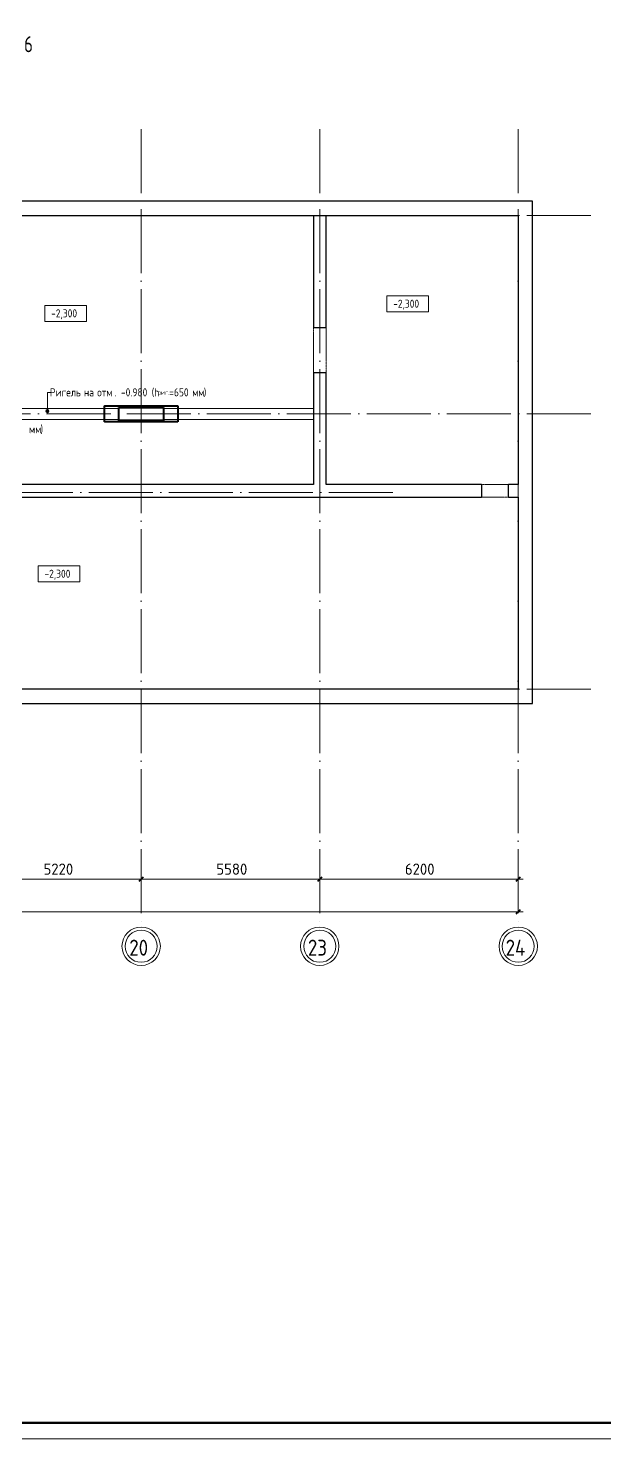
# Model space of a CAD drawing. Header units: millimetres. Extents: x -695119 to 412940, y -249585 to 622758.
# Drawn here: x -111042 to -93029, y 37769 to 81840 of the extents above; entities that cross this region are included whole.
import ezdxf
from ezdxf import colors
from ezdxf.entities.mleader import LeaderData, LeaderLine
from ezdxf.math import Vec2, Vec3

# ---------------------------------------------------------------- set-up
doc = ezdxf.new("R2010")
doc.units = ezdxf.units.MM
for name, pattern in [('ADSK_Линия сетки', [25, 20, -2.5, 0, -2.5]), ('ADSK_Сверху', [450, 300, -150]), ('Сверху', [3.96875, 2.38125, -1.5875])]:
    doc.linetypes.add(name, pattern=pattern)
for name, color, linetype, lineweight in [('Аннотация', 252, 'Continuous', 18), ('Линии', 7, 'Continuous', 9), ('Несущие колонны', 252, 'Continuous', 18), ('Оси', 252, 'Continuous', 9), ('Отметки', 252, 'Continuous', 9), ('ОФ_рамка', 8, 'Continuous', 60), ('Перекрытие', 252, 'Continuous', 18), ('Размеры', 7, 'Continuous', 9), ('Стены наружные', 252, 'Continuous', 18)]:
    doc.layers.add(name, color=color, linetype=linetype, lineweight=lineweight)
doc.layers.add('Узлы', color=7, linetype='Continuous')
doc.styles.add('GOST Common', font='', dxfattribs={"width": 0.9, "height": 500})
doc.styles.add('GOST Common_1', font='', dxfattribs={"height": 250})
doc.styles.add('GOST Common_2', font='', dxfattribs={"width": 0.9, "height": 250})
doc.styles.add('GOST Common_3', font='', dxfattribs={"height": 3.5})
doc.styles.add('GOST-2.304_Type-B_shrink', font='', dxfattribs={"width": 0.8})
doc.styles.get('GOST Common').set_extended_font_data('GOST type B')
doc.styles.get('GOST Common_1').set_extended_font_data('GOST type B')
doc.styles.get('GOST Common_2').set_extended_font_data('GOST type B')
doc.styles.get('GOST Common_3').set_extended_font_data('GOST type B')
doc.styles.get('GOST-2.304_Type-B_shrink').set_extended_font_data('GOST type B')

# ---------------------------------------------------------------- blocks, each defined once
blk = doc.blocks.new('подвал')
at = {"layer": 'Аннотация', "lineweight": 9, "true_color": 0x636466}
h = blk.add_hatch(color=251, dxfattribs=at)
edge = h.paths.add_edge_path()
edge.add_arc((-185094, -12448), 50, 0, 360)
at = {"layer": 'Аннотация', "color": 251, "lineweight": 20, "true_color": 0x636466}
for p, q in [((-185176, -9645), (-185176, -9145)), ((-185176, -9145), (-183876, -9145)), ((-183876, -9145), (-183876, -9645)), ((-174490, -9343), (-174490, -8843)), ((-174490, -8843), (-173190, -8843)), ((-173190, -8843), (-173190, -9343)), ((-183876, -9645), (-185176, -9645)), ((-173190, -9343), (-174490, -9343)), ((-185384, -17781), (-185384, -17281)), ((-185384, -17281), (-184084, -17281)), ((-184084, -17281), (-184084, -17781)), ((-184084, -17781), (-185384, -17781))]:
    blk.add_line(p, q, dxfattribs=at)
at = {"layer": 'Аннотация', "color": 251, "lineweight": 9, "true_color": 0x636466}
for p, q in [((-185094, -11862), (-184991, -11862)), ((-185094, -12448), (-185094, -11862))]:
    blk.add_line(p, q, dxfattribs=at)
blk.add_circle((-185094, -12448), 50, dxfattribs=at)
at = {"layer": 'Линии', "color": 251, "linetype": 'ADSK_Сверху', "ltscale": 100, "true_color": 0x636466}
for p, q in [((-187384, -12363), (-182869, -12363)), ((-187384, -12713), (-182869, -12713)), ((-181469, -12363), (-176779, -12363)), ((-181469, -12713), (-176779, -12713))]:
    blk.add_line(p, q, dxfattribs=at)
at = {"layer": 'Несущие колонны', "color": 251, "lineweight": 40, "true_color": 0x636466}
for p, q in [((-183314, -12788), (-183314, -12288)), ((-183314, -12288), (-181014, -12288)), ((-182864, -12738), (-182864, -12338)), ((-182864, -12338), (-181464, -12338)), ((-181464, -12338), (-181464, -12738)), ((-181014, -12288), (-181014, -12788)), ((-181464, -12738), (-182864, -12738)), ((-181014, -12788), (-183314, -12788))]:
    blk.add_line(p, q, dxfattribs=at)
at = {"layer": 'Несущие колонны', "color": 251, "true_color": 0x636466}
for p, q in [((-183314, -12288), (-181014, -12288)), ((-183314, -12788), (-183314, -12288)), ((-182864, -12338), (-181464, -12338)), ((-182864, -12738), (-182864, -12338)), ((-181464, -12338), (-181464, -12738)), ((-181014, -12288), (-181014, -12788)), ((-181464, -12738), (-182864, -12738)), ((-181014, -12788), (-183314, -12788))]:
    blk.add_line(p, q, dxfattribs=at)
at = {"layer": 'Оси', "color": 251, "linetype": 'ADSK_Линия сетки', "ltscale": 100, "true_color": 0x636466}
for p, q in [((-182164, -3638), (-182164, -28568)), ((-176584, -3638), (-176584, -28568)), ((-170384, -3638), (-170384, -28568)), ((-168116, -6338), (-244444, -6338)), ((-168116, -12538), (-244444, -12538)), ((-174301, -14988), (-244444, -14988)), ((-168116, -21138), (-244444, -21138))]:
    blk.add_line(p, q, dxfattribs=at)
at = {"layer": 'Оси', "color": 251, "lineweight": 20, "true_color": 0x636466}
for centre, radius, start, end in [((-182164, -29168), 600, 0, 180), ((-176584, -29168), 600, 0, 180), ((-170384, -29168), 600, 0, 180), ((-182164, -29168), 500, 0, 180), ((-176584, -29168), 500, 0, 180), ((-170384, -29168), 500, 0, 180), ((-182164, -29168), 600, 180, 0), ((-182164, -29168), 500, 180, 0), ((-176584, -29168), 600, 180, 0), ((-176584, -29168), 500, 180, 0), ((-170384, -29168), 600, 180, 0), ((-170384, -29168), 500, 180, 0)]:
    blk.add_arc(centre, radius, start, end, dxfattribs=at)
at = {"layer": 'Перекрытие', "color": 251, "true_color": 0x636466}
for p, q in [((-183319, -12288), (-183314, -12288)), ((-183319, -12788), (-183319, -12288)), ((-183314, -12788), (-183319, -12788))]:
    blk.add_line(p, q, dxfattribs=at)
at = {"layer": 'Размеры', "color": 251, "lineweight": 20, "true_color": 0x636466}
for p, q in [((-187384, -27071), (-182164, -27071)), ((-182164, -27071), (-182164, -26921)), ((-182164, -27071), (-182164, -26921)), ((-182164, -27071), (-182164, -27121)), ((-182164, -27071), (-176584, -27071)), ((-182164, -27071), (-182164, -27121)), ((-176584, -27071), (-176584, -26921)), ((-176584, -27071), (-176584, -26921)), ((-176584, -27071), (-176584, -27121)), ((-176584, -27071), (-170234, -27071)), ((-176584, -27071), (-176584, -27121)), ((-170384, -27071), (-170384, -26921)), ((-170384, -27071), (-170384, -27121)), ((-238134, -28089), (-170234, -28089)), ((-170384, -28089), (-170384, -27939)), ((-170384, -28089), (-170384, -28139))]:
    blk.add_line(p, q, dxfattribs=at)
at = {"layer": 'Размеры', "color": 251, "lineweight": 40, "true_color": 0x636466}
for p, q in [((-182164, -27071), (-182234, -27141)), ((-182164, -27071), (-182234, -27141)), ((-182164, -27071), (-182093, -27000)), ((-182164, -27071), (-182093, -27000)), ((-176584, -27071), (-176654, -27141)), ((-176584, -27071), (-176654, -27141)), ((-176584, -27071), (-176513, -27000)), ((-176584, -27071), (-176513, -27000)), ((-170384, -27071), (-170454, -27141)), ((-170384, -27071), (-170313, -27000)), ((-170384, -28089), (-170454, -28160)), ((-170384, -28089), (-170313, -28018))]:
    blk.add_line(p, q, dxfattribs=at)
at = {"layer": 'Стены наружные', "color": 251, "lineweight": 30, "true_color": 0x636466}
for p, q in [((-169934, -5888), (-190129, -5888)), ((-169934, -21588), (-169934, -5888)), ((-190189, -6338), (-170384, -6338)), ((-176779, -6338), (-176779, -9843)), ((-176389, -9843), (-176389, -6338)), ((-170384, -6338), (-170384, -14743)), ((-176779, -11243), (-176779, -14743)), ((-176389, -14743), (-176389, -11243)), ((-176779, -14743), (-187579, -14743)), ((-171534, -14743), (-176389, -14743)), ((-170384, -14743), (-170684, -14743)), ((-187189, -15133), (-171534, -15133)), ((-170684, -15133), (-170384, -15133)), ((-170384, -15133), (-170384, -21138)), ((-170384, -21138), (-187189, -21138)), ((-238434, -21588), (-169934, -21588))]:
    blk.add_line(p, q, dxfattribs=at)
at = {"layer": 'Узлы', "color": 251, "linetype": 'Сверху', "lineweight": 9, "true_color": 0x636466}
for p, q in [((-176779, -9843), (-176779, -11243)), ((-176389, -11243), (-176389, -9843)), ((-170684, -14743), (-171534, -14743)), ((-171534, -15133), (-170684, -15133))]:
    blk.add_line(p, q, dxfattribs=at)
at = {"layer": 'Узлы', "color": 251, "lineweight": 30, "true_color": 0x636466}
for p, q in [((-176389, -9843), (-176779, -9843)), ((-176779, -11243), (-176389, -11243)), ((-171534, -14743), (-171534, -15133)), ((-170684, -15133), (-170684, -14743))]:
    blk.add_line(p, q, dxfattribs=at)
at = {"layer": 'Аннотация', "color": 251, "true_color": 0x636466, "width": 0.9}
for s, height, style, p in [('Ригель', 250, 'GOST Common_2', (-185014, -11987)), ('на', 250, 'GOST Common_2', (-183954, -11987)), ('отм', 250, 'GOST Common_2', (-183537, -11987)), ('. -0.980 (h', 250, 'GOST Common_2', (-182995, -11987)), ('риг', 138.8, 'GOST Common_3', (-181646, -11937)), ('=650', 250, 'GOST Common_2', (-181287, -11987)), ('мм', 250, 'GOST Common_2', (-180567, -11987)), (')', 250, 'GOST Common_2', (-180209, -11987)), ('.', 139, 'GOST Common_3', (-181325, -11937)), ('мм', 250, 'GOST Common_2', (-185665, -13139)), (')', 250, 'GOST Common_2', (-185308, -13139))]:
    blk.add_text(s, height=height, dxfattribs=dict(at, style=style)).set_placement(p)
at = {"layer": 'Оси', "color": 251, "true_color": 0x636466, "style": 'GOST Common', "width": 0.9}
for s, p in [('20', (-182535, -29463)), ('23', (-176955, -29463)), ('24', (-170777, -29463))]:
    blk.add_text(s, height=500, dxfattribs=at).set_placement(p)
at = {"layer": 'Отметки', "color": 251, "true_color": 0x636466, "style": 'GOST Common_2', "width": 0.9}
for p in [(-174291, -9217), (-184977, -9518), (-185186, -17654)]:
    blk.add_text('-2,300', height=250, dxfattribs=at).set_placement(p)
at = {"layer": 'Размеры', "color": 251, "lineweight": 20, "true_color": 0x636466, "char_height": 350, "width": 1059.58, "attachment_point": 1, "line_spacing_factor": 1.022761, "style": 'GOST Common_1'}
for s, insert in [('5220', (-185215, -26583)), ('5580', (-179815, -26583)), ('6200', (-173925, -26583))]:
    blk.add_mtext(s, dxfattribs=dict(at, insert=insert))
blk = doc.blocks.new('А0')
at = {"layer": 'ОФ_рамка', "color": 0, "linetype": 'Continuous', "ltscale": 100}
blk.add_lwpolyline([(224168, -393217), (340568, -393217)], dxfattribs=at)
at = {"layer": 'ОФ_рамка', "color": 0, "linetype": 'Continuous', "lineweight": 5, "ltscale": 100}
blk.add_lwpolyline([(222168, -393717), (341068, -393717)], dxfattribs=at)

msp = doc.modelspace()

# ---------------------------------------------------------------- block references
msp.add_blockref('подвал', (74650.568, 82325.3))
at = {"layer": 'ОФ_рамка', "color": 0, "lineweight": -2}
msp.add_blockref('А0', (-407310.161, 431485.555), dxfattribs=at)

# ---------------------------------------------------------------- next in the draw order: leaders
ml = msp.add_multileader_mtext('Standard')
ml.set_content('Фрагмент Б. Смотри лист 6', color=256, style='GOST-2.304_Type-B_shrink')
ml.set_leader_properties()
ml.build(insert=Vec2(0, 0))
ctx = ml.context
ctx.base_point, ctx.char_height, ctx.plane_origin = Vec3(-117680.209, 81266.12), 500, Vec3(-126171.759, 71783.915)
notes = []
notes.append((ctx, [(0, (1, 1, 0), (-119106.298, 81266.12), (1, 0), 1426.09, [(0, [(-126171.759, 71783.915)], 0, [])])]))
ctx.mtext.insert, ctx.mtext.flow_direction = Vec3(-117678.209, 81590.396), 5
ctx.mtext.has_bg_fill, ctx.mtext.bg_color, ctx.mtext.bg_scale_factor, ctx.mtext.bg_transparency, ctx.mtext.use_window_bg_color = 1, -1027028792, 1.5, 0, 1
for ctx, leaders in notes:
    for number, flags, end, landing, length, lines in leaders:
        leader = LeaderData()
        leader.index, (leader.has_last_leader_line, leader.has_dogleg_vector, leader.attachment_direction) = number, flags
        leader.last_leader_point, leader.dogleg_vector, leader.dogleg_length = Vec3(end), Vec3(landing), length
        for number, points, colour, breaks in lines:
            line = LeaderLine()
            line.index, line.vertices, line.color, line.breaks = number, Vec3.list(points), colors.encode_raw_color(colour), breaks
            leader.lines.append(line)
        ctx.leaders.append(leader)

doc.saveas('drawing.dxf')
